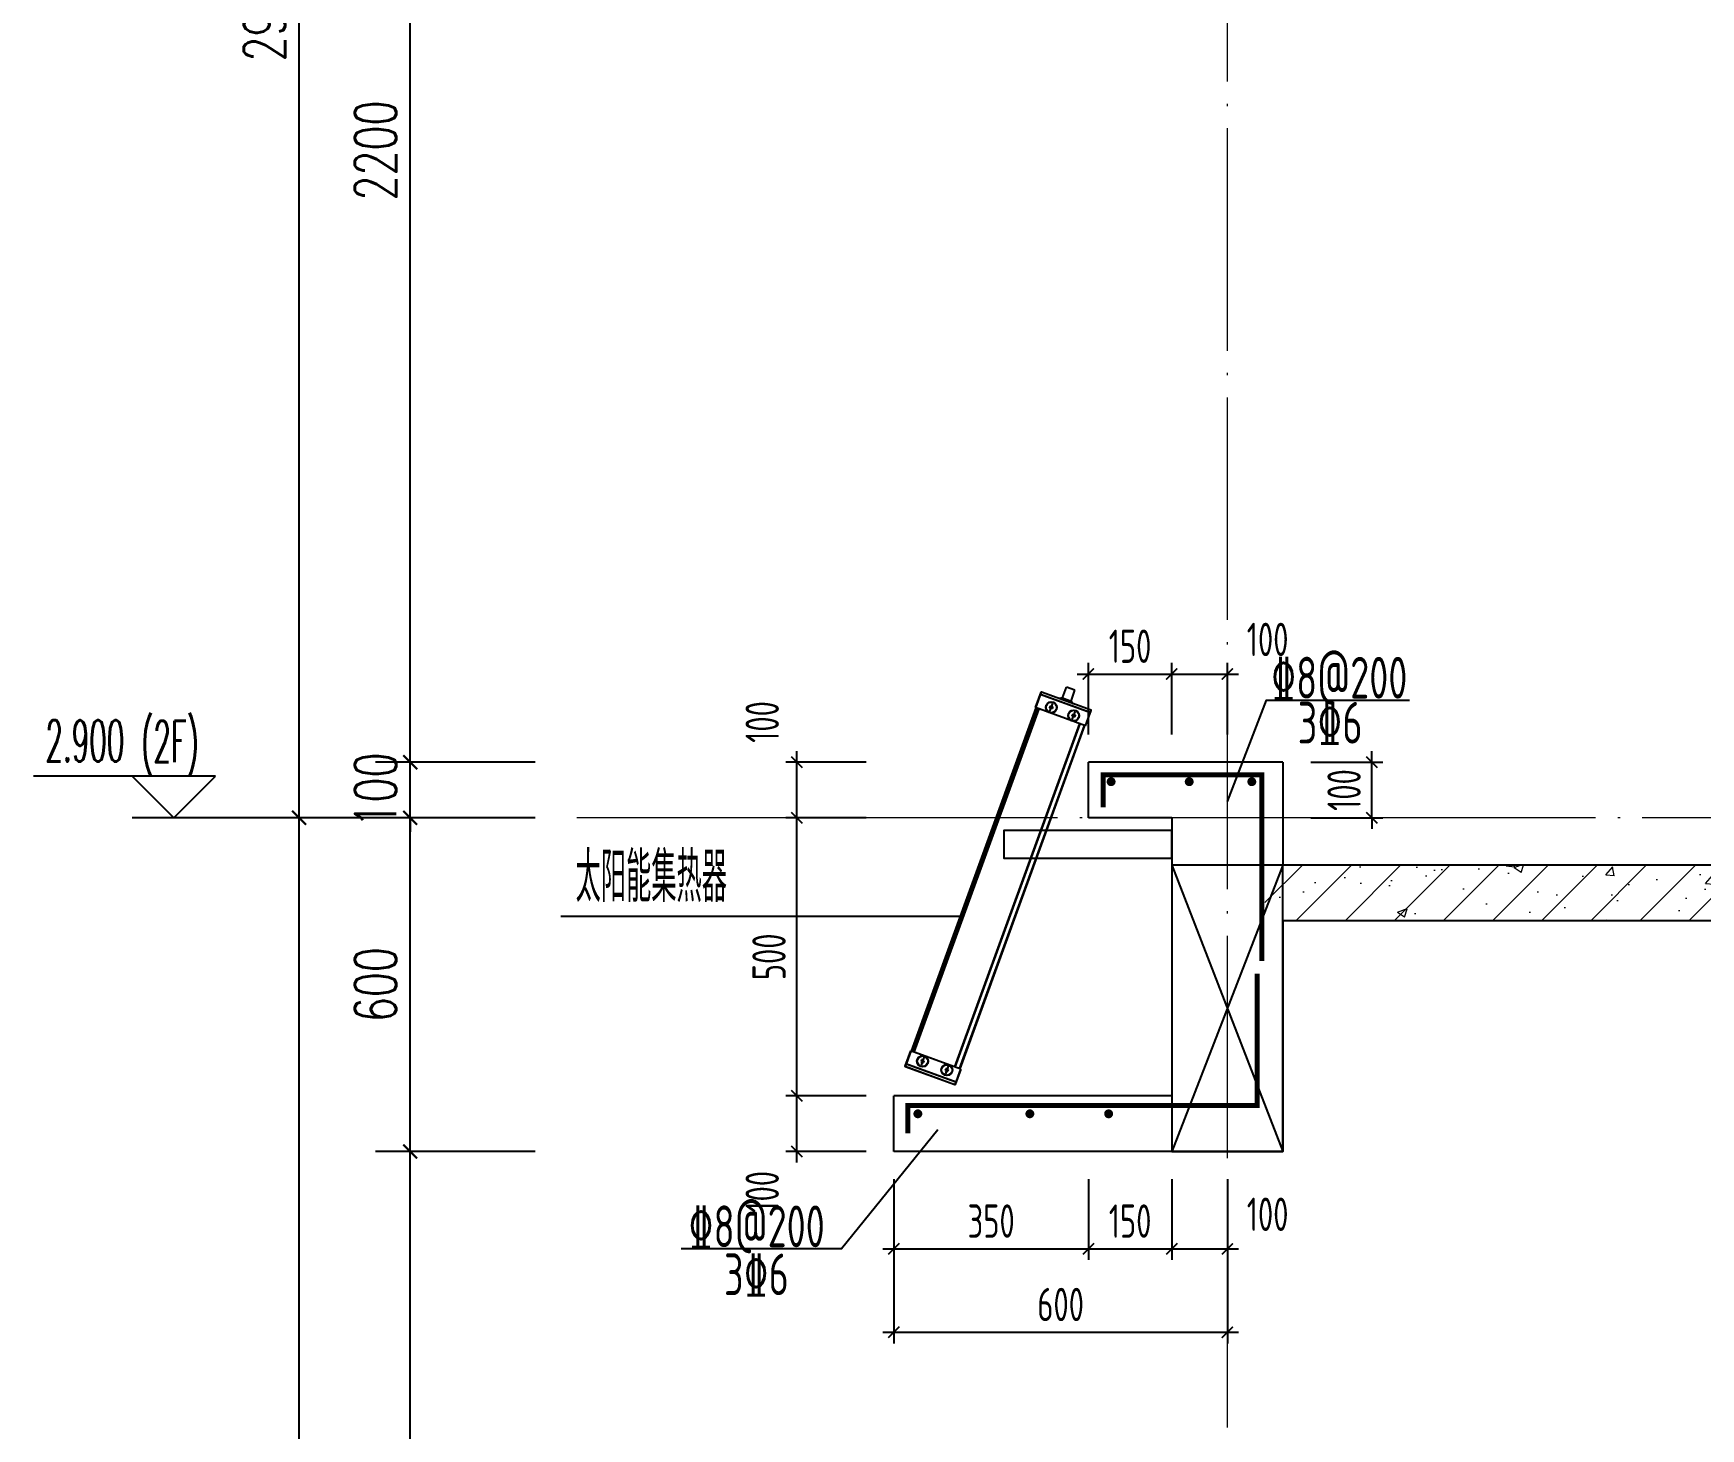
# Model space of a CAD drawing. Extents: x -812054 to 22247, y -644080 to 1003627.
# Drawn here: x -129118 to -126119, y -227866 to -225357 of the extents above; entities that cross this region are included whole.
import ezdxf

# ---------------------------------------------------------------- set-up
doc = ezdxf.new("R2010")
doc.units = 0
doc.header["$LTSCALE"] = 1000
doc.linetypes.add('DOTE', pattern=[2.42, 2, -0.2, 0.02, -0.2])
doc.layers.get('0').update_dxf_attribs({"linetype": 'CONTINUOUS'})
doc.layers.get('DEFPOINTS').update_dxf_attribs({"linetype": 'CONTINUOUS'})
for name, color, linetype in [('DIM', 2, 'CONTINUOUS'), ('DIM_ELEV', 3, 'CONTINUOUS'), ('DIM_IDEN', 67, 'CONTINUOUS'), ('PUB_DIM', 3, 'CONTINUOUS'), ('PUB_TEXT', 2, 'CONTINUOUS'), ('REIN', 6, 'CONTINUOUS'), ('S-大样-砼线', 7, 'CONTINUOUS'), ('S-引出线', 40, 'CONTINUOUS'), ('TEXT', 2, 'CONTINUOUS'), ('WALL', 5, 'CONTINUOUS'), ('实线层', 7, 'CONTINUOUS')]:
    doc.layers.add(name, color=color, linetype=linetype)
doc.layers.add('DOTE', color=19, linetype='DOTE', lineweight=9)
doc.layers.add('PUB_HATCH', color=8, linetype='CONTINUOUS', lineweight=9)
doc.styles.add('_TCH_DIM', font='SIMPLEX.shx', dxfattribs={"width": 0.7, "bigfont": 'GBCBIG.shx'})
doc.styles.add('_TCH_DIM_T3', font='SIMPLEX', dxfattribs={"width": 0.705882, "bigfont": 'GBCBIG'})
doc.styles.add('DIM_FONT_T3', font='SIMPLEX', dxfattribs={"width": 0.705882, "bigfont": 'GBCBIG'})
doc.styles.add('TSSD_DIMENSION', font='Tssdeng.shx', dxfattribs={"width": 0.7, "bigfont": 'tssdchn.shx'})
doc.styles.add('TSSD_REIN', font='tssdeng.shx', dxfattribs={"width": 0.7, "height": 300, "bigfont": 'tssdchn.shx'})
doc.dimstyles.new('_TCH_ARCH&&25', dxfattribs={"dimtxt": 74.375, "dimasz": 25, "dimexe": 62.5, "dimexo": 75, "dimgap": 25, "dimtad": 1, "dimdec": 0, "dimzin": 0, "dimdsep": 46, "dimtxsty": '_TCH_DIM_T3', "dimblk": 'ARCHTICK', "dimcen": 0.09, "dimclrt": 7, "dimazin": 0, "dimtfac": 1, "dimtdec": 0, "dimtix": 1, "dimtmove": 2, "dimatfit": 3, "dimldrblk": 'ARCHTICK', "dimfxl": 1, "dimtolj": 1, "dimtzin": 0, "dimarcsym": 0})
doc.dimstyles.new('TSSD_20_20', dxfattribs={"dimtxt": 60, "dimasz": 20, "dimexe": 20, "dimexo": 50, "dimgap": 20, "dimtad": 1, "dimdec": 0, "dimzin": 0, "dimdsep": 46, "dimtxsty": 'TSSD_DIMENSION', "dimblk": 'ARCHTICK', "dimblk1": 'ARCHTICK', "dimblk2": 'ARCHTICK', "dimcen": 0, "dimdle": 20, "dimclrt": 7, "dimadec": 0, "dimazin": 0, "dimtfac": 1, "dimtdec": 0, "dimtix": 1, "dimtmove": 2, "dimatfit": 3, "dimfxl": 1, "dimtolj": 1, "dimtzin": 0, "dimarcsym": 0})

# ---------------------------------------------------------------- blocks, each defined once
blk = doc.blocks.new('_ArchTick')
at = {"color": 0, "linetype": 'ByBlock', "const_width": 0.15}
blk.add_lwpolyline([(-0.5, -0.5), (0.5, 0.5)], dxfattribs=at)
blk = doc.blocks.new('*D2761')
at = {"layer": 'DEFPOINTS', "color": 0, "transparency": 16777216}
for p in [(-128440.3, -227367.9), (-128140.3, -227367.9), (-128140.3, -229067.9)]:
    blk.add_point(p, dxfattribs=at)
at = {"layer": 'PUB_DIM', "color": 0, "lineweight": -2, "transparency": 16777216}
for p, q in [((-128215.3, -227367.9), (-128502.8, -227367.9)), ((-128440.3, -229067.9), (-128440.3, -227367.9)), ((-128215.3, -229067.9), (-128502.8, -229067.9))]:
    blk.add_line(p, q, dxfattribs=at)
at = {"layer": 'PUB_DIM', "color": 0, "lineweight": -2, "transparency": 16777216, "xscale": 25, "yscale": 25, "zscale": 25}
for p, rotation in [((-128440.3, -227367.9), 90), ((-128440.3, -229067.9), 270)]:
    blk.add_blockref('_ArchTick', p, dxfattribs=dict(at, rotation=rotation))
at = {"layer": 'PUB_DIM', "color": 7, "transparency": 16777216, "insert": (-128502.5, -228217.9), "char_height": 74.38, "attachment_point": 5, "rotation": 90, "style": '_TCH_DIM_T3'}
blk.add_mtext('\\A1;1700', dxfattribs=at)
blk = doc.blocks.new('*D2763')
at = {"layer": 'DEFPOINTS', "color": 0, "transparency": 16777216}
for p in [(-128640.3, -226767.9), (-128140.3, -226767.9), (-128140.3, -229667.9)]:
    blk.add_point(p, dxfattribs=at)
at = {"layer": 'PUB_DIM', "color": 0, "lineweight": -2, "transparency": 16777216}
for p, q in [((-128215.3, -226767.9), (-128702.8, -226767.9)), ((-128640.3, -229667.9), (-128640.3, -226767.9)), ((-128215.3, -229667.9), (-128702.8, -229667.9))]:
    blk.add_line(p, q, dxfattribs=at)
at = {"layer": 'PUB_DIM', "color": 0, "lineweight": -2, "transparency": 16777216, "xscale": 25, "yscale": 25, "zscale": 25}
for p, rotation in [((-128640.3, -226767.9), 90), ((-128640.3, -229667.9), 270)]:
    blk.add_blockref('_ArchTick', p, dxfattribs=dict(at, rotation=rotation))
at = {"layer": 'PUB_DIM', "color": 7, "transparency": 16777216, "insert": (-128702.5, -228217.9), "char_height": 74.38, "attachment_point": 5, "rotation": 90, "style": '_TCH_DIM_T3'}
blk.add_mtext('\\A1;2900', dxfattribs=at)
blk = doc.blocks.new('A$C01192DFB')
at = {"layer": '实线层', "color": 5}
for p, q in [((-245.2, 221), (-235.1, 248.7)), ((-244.8, 220.8), (-234.5, 249)), ((-146.5, 211.5), (-236.8, 244.3)), ((-146.9, 212), (-236.2, 244.4)), ((-235.1, 248.7), (-234.7, 248.5)), ((-145.3, 216.4), (-234.6, 248.9)), ((-145.2, 216.5), (-234.5, 249)), ((-196.4, 238.3), (-189.3, 257.6)), ((-174.3, 252.1), (-189.3, 257.6)), ((-181.3, 232.8), (-174.3, 252.1)), ((-468.5, -396.9), (-243.8, 220.5)), ((-243.5, 220.4), (-468.2, -397)), ((-467.7, -397.2), (-243, 220.2)), ((-240, 219.1), (-464.7, -398.3)), ((-239.5, 218.9), (-464.2, -398.5)), ((-155, 188.2), (-245.2, 221)), ((-219.7, 220.8), (-218.7, 223.5)), ((-217.8, 218.6), (-219.7, 220.8)), ((-219.4, 214.4), (-214.3, 228.2)), ((-218.7, 223.5), (-215.9, 224)), ((-215, 219.1), (-217.8, 218.6)), ((-215.9, 224), (-214, 221.8)), ((-214, 221.8), (-215, 219.1)), ((-196.4, 238.3), (-203, 237.5)), ((-176.7, 228), (-203, 237.5)), ((-196.4, 238.3), (-181.3, 232.8)), ((-181.3, 232.8), (-176.7, 228)), ((-179, 199.7), (-174, 213.5)), ((-155.5, 188.3), (-145.2, 216.5)), ((-155, 188.2), (-144.9, 215.9)), ((-144.9, 215.9), (-145.4, 216)), ((-166, 192.2), (-390.7, -425.2)), ((-165.7, 192), (-390.4, -425.3)), ((-381.9, -428.4), (-157.2, 189)), ((-156.8, 188.8), (-381.5, -428.6)), ((-381.1, -428.7), (-156.4, 188.7)), ((-179.3, 206.1), (-178.4, 208.8)), ((-177.5, 203.9), (-179.3, 206.1)), ((-178.4, 208.8), (-175.5, 209.3)), ((-174.6, 204.4), (-177.5, 203.9)), ((-175.5, 209.3), (-173.7, 207.1)), ((-173.7, 207.1), (-174.6, 204.4)), ((-469.9, -396.4), (-480, -424.1)), ((-469.5, -396.6), (-479.7, -424.8)), ((-388.2, -452.5), (-478.4, -419.7)), ((-379.7, -429.2), (-469.9, -396.4)), ((-379.7, -429.2), (-468, -397.1)), ((-450.2, -412.7), (-451.2, -415.4)), ((-451.2, -415.4), (-449.4, -417.6)), ((-445.9, -408), (-450.9, -421.8)), ((-447.4, -412.2), (-450.2, -412.7)), ((-449.4, -417.6), (-446.5, -417.1)), ((-445.5, -414.4), (-447.4, -412.2)), ((-446.5, -417.1), (-445.5, -414.4)), ((-480, -424.1), (-479.6, -424.3)), ((-390.4, -457.1), (-479.7, -424.6)), ((-390.5, -457.2), (-479.7, -424.8)), ((-388.8, -452.7), (-478.1, -420.2)), ((-406.6, -428.6), (-407.6, -431.3)), ((-407.6, -431.3), (-405.7, -433.5)), ((-402.2, -423.9), (-407.2, -437.7)), ((-403.7, -428.1), (-406.6, -428.6)), ((-405.7, -433.5), (-402.9, -433)), ((-401.9, -430.3), (-403.7, -428.1)), ((-402.9, -433), (-401.9, -430.3)), ((-380.2, -429.1), (-390.5, -457.2)), ((-379.7, -429.2), (-389.8, -456.9)), ((-389.8, -456.9), (-390.3, -456.8))]:
    blk.add_line(p, q, dxfattribs=at)
for points in [[(-236.8, 244.3), (-236.7, 244.4), (-236.5, 244.5), (-236.4, 244.5), (-236.2, 244.4)], [(-146.5, 211.5), (-146.5, 211.6), (-146.6, 211.7), (-146.7, 211.9), (-146.9, 212)], [(-478.4, -419.7), (-478.4, -419.8), (-478.4, -420), (-478.2, -420.1), (-478.1, -420.2)], [(-388.2, -452.5), (-388.3, -452.6), (-388.4, -452.7), (-388.6, -452.7), (-388.8, -452.7)]]:
    blk.add_lwpolyline(points, dxfattribs=at)
blk.add_lwpolyline([(0, 0), (-302.4, 0), (-302.4, -49.7), (0, -49.7)], close=True, dxfattribs=at)
for centre, radius in [((-216.8, 221.3), 10), ((-216.8, 221.3), 9.5), ((-176.5, 206.6), 10), ((-176.5, 206.6), 9.5), ((-448.4, -414.9), 10), ((-448.4, -414.9), 9.5), ((-404.7, -430.8), 10), ((-404.7, -430.8), 9.5)]:
    blk.add_circle(centre, radius, dxfattribs=at)
for centre, start, end in [((-234.7, 248.5), 70, 160), ((-145.4, 216), 340, 70), ((-479.6, -424.3), 160, 250), ((-390.3, -456.8), 250, 340)]:
    blk.add_arc(centre, 0.5, start, end, dxfattribs=at)
blk = doc.blocks.new('*D2956')
at = {"layer": 'DEFPOINTS', "color": 0, "transparency": 16777216}
for p in [(-127570.2, -227367.9), (-126970.1, -227367.9), (-126970.1, -227693)]:
    blk.add_point(p, dxfattribs=at)
at = {"layer": 'DIM', "color": 0, "lineweight": -2, "transparency": 16777216}
for p, q in [((-127570.2, -227417.9), (-127570.2, -227713)), ((-126970.1, -227417.9), (-126970.1, -227713)), ((-127590.2, -227693), (-126950.1, -227693))]:
    blk.add_line(p, q, dxfattribs=at)
at = {"layer": 'DIM', "color": 0, "lineweight": -2, "transparency": 16777216, "xscale": 20, "yscale": 20, "zscale": 20, "rotation": 180}
blk.add_blockref('_ArchTick', (-127570.2, -227693), dxfattribs=at)
at = {"layer": 'DIM', "color": 0, "lineweight": -2, "transparency": 16777216, "xscale": 20, "yscale": 20, "zscale": 20}
blk.add_blockref('_ArchTick', (-126970.1, -227693), dxfattribs=at)
at = {"layer": 'DIM', "color": 7, "transparency": 16777216, "insert": (-127270.1, -227643), "char_height": 60, "attachment_point": 5, "style": 'TSSD_DIMENSION'}
blk.add_mtext('\\A1;600', dxfattribs=at)
blk = doc.blocks.new('*D2957')
at = {"layer": 'DEFPOINTS', "color": 0, "transparency": 16777216}
for p in [(-127570.2, -227367.9), (-127220.1, -227367.9), (-127220.1, -227543)]:
    blk.add_point(p, dxfattribs=at)
at = {"layer": 'DIM', "color": 0, "lineweight": -2, "transparency": 16777216}
for p, q in [((-127570.2, -227417.9), (-127570.2, -227563)), ((-127220.1, -227417.9), (-127220.1, -227563)), ((-127590.2, -227543), (-127200.1, -227543))]:
    blk.add_line(p, q, dxfattribs=at)
at = {"layer": 'DIM', "color": 0, "lineweight": -2, "transparency": 16777216, "xscale": 20, "yscale": 20, "zscale": 20, "rotation": 180}
blk.add_blockref('_ArchTick', (-127570.2, -227543), dxfattribs=at)
at = {"layer": 'DIM', "color": 0, "lineweight": -2, "transparency": 16777216, "xscale": 20, "yscale": 20, "zscale": 20}
blk.add_blockref('_ArchTick', (-127220.1, -227543), dxfattribs=at)
at = {"layer": 'DIM', "color": 7, "transparency": 16777216, "insert": (-127395.1, -227493), "char_height": 60, "attachment_point": 5, "style": 'TSSD_DIMENSION'}
blk.add_mtext('\\A1;350', dxfattribs=at)
blk = doc.blocks.new('*D2958')
at = {"layer": 'DEFPOINTS', "color": 0, "transparency": 16777216}
for p in [(-127220.1, -227367.9), (-127070.1, -227367.9), (-127070.1, -227543)]:
    blk.add_point(p, dxfattribs=at)
at = {"layer": 'DIM', "color": 0, "lineweight": -2, "transparency": 16777216}
for p, q in [((-127220.1, -227417.9), (-127220.1, -227563)), ((-127070.1, -227417.9), (-127070.1, -227563)), ((-127240.1, -227543), (-127050.1, -227543))]:
    blk.add_line(p, q, dxfattribs=at)
at = {"layer": 'DIM', "color": 0, "lineweight": -2, "transparency": 16777216, "xscale": 20, "yscale": 20, "zscale": 20, "rotation": 180}
blk.add_blockref('_ArchTick', (-127220.1, -227543), dxfattribs=at)
at = {"layer": 'DIM', "color": 0, "lineweight": -2, "transparency": 16777216, "xscale": 20, "yscale": 20, "zscale": 20}
blk.add_blockref('_ArchTick', (-127070.1, -227543), dxfattribs=at)
at = {"layer": 'DIM', "color": 7, "transparency": 16777216, "insert": (-127145.1, -227493), "char_height": 60, "attachment_point": 5, "style": 'TSSD_DIMENSION'}
blk.add_mtext('\\A1;150', dxfattribs=at)
blk = doc.blocks.new('*D2959')
at = {"layer": 'DEFPOINTS', "color": 0, "transparency": 16777216}
for p in [(-127070.1, -227367.9), (-126970.1, -227367.9), (-126970.1, -227543)]:
    blk.add_point(p, dxfattribs=at)
at = {"layer": 'DIM', "color": 0, "lineweight": -2, "transparency": 16777216}
for p, q in [((-127070.1, -227417.9), (-127070.1, -227563)), ((-126970.1, -227417.9), (-126970.1, -227563)), ((-127090.1, -227543), (-126950.1, -227543))]:
    blk.add_line(p, q, dxfattribs=at)
at = {"layer": 'DIM', "color": 0, "lineweight": -2, "transparency": 16777216, "xscale": 20, "yscale": 20, "zscale": 20, "rotation": 180}
blk.add_blockref('_ArchTick', (-127070.1, -227543), dxfattribs=at)
at = {"layer": 'DIM', "color": 0, "lineweight": -2, "transparency": 16777216, "xscale": 20, "yscale": 20, "zscale": 20}
blk.add_blockref('_ArchTick', (-126970.1, -227543), dxfattribs=at)
at = {"layer": 'DIM', "color": 7, "transparency": 16777216, "insert": (-126897.7, -227480.8), "char_height": 60, "attachment_point": 5, "style": 'TSSD_DIMENSION'}
blk.add_mtext('\\A1;100', dxfattribs=at)
blk = doc.blocks.new('*D2962')
at = {"layer": 'DEFPOINTS', "color": 0, "transparency": 16777216}
for p in [(-127070.2, -226509.3), (-127220.2, -226667.9), (-127070.2, -226667.9)]:
    blk.add_point(p, dxfattribs=at)
at = {"layer": 'DIM', "color": 0, "lineweight": -2, "transparency": 16777216}
for p, q in [((-127220.2, -226617.9), (-127220.2, -226489.3)), ((-127070.2, -226617.9), (-127070.2, -226489.3)), ((-127240.2, -226509.3), (-127050.2, -226509.3))]:
    blk.add_line(p, q, dxfattribs=at)
at = {"layer": 'DIM', "color": 0, "lineweight": -2, "transparency": 16777216, "xscale": 20, "yscale": 20, "zscale": 20, "rotation": 180}
blk.add_blockref('_ArchTick', (-127220.2, -226509.3), dxfattribs=at)
at = {"layer": 'DIM', "color": 0, "lineweight": -2, "transparency": 16777216, "xscale": 20, "yscale": 20, "zscale": 20}
blk.add_blockref('_ArchTick', (-127070.2, -226509.3), dxfattribs=at)
at = {"layer": 'DIM', "color": 7, "transparency": 16777216, "insert": (-127145.2, -226459.3), "char_height": 60, "attachment_point": 5, "style": 'TSSD_DIMENSION'}
blk.add_mtext('\\A1;150', dxfattribs=at)
blk = doc.blocks.new('*D2963')
at = {"layer": 'DEFPOINTS', "color": 0, "transparency": 16777216}
for p in [(-126970.2, -226509.3), (-127070.2, -226667.9), (-126970.2, -226667.9)]:
    blk.add_point(p, dxfattribs=at)
at = {"layer": 'DIM', "color": 0, "lineweight": -2, "transparency": 16777216}
for p, q in [((-127070.2, -226617.9), (-127070.2, -226489.3)), ((-126970.2, -226617.9), (-126970.2, -226489.3)), ((-127090.2, -226509.3), (-126950.2, -226509.3))]:
    blk.add_line(p, q, dxfattribs=at)
at = {"layer": 'DIM', "color": 0, "lineweight": -2, "transparency": 16777216, "xscale": 20, "yscale": 20, "zscale": 20, "rotation": 180}
blk.add_blockref('_ArchTick', (-127070.2, -226509.3), dxfattribs=at)
at = {"layer": 'DIM', "color": 0, "lineweight": -2, "transparency": 16777216, "xscale": 20, "yscale": 20, "zscale": 20}
blk.add_blockref('_ArchTick', (-126970.2, -226509.3), dxfattribs=at)
at = {"layer": 'DIM', "color": 7, "transparency": 16777216, "insert": (-126897.7, -226447.1), "char_height": 60, "attachment_point": 5, "style": 'TSSD_DIMENSION'}
blk.add_mtext('\\A1;100', dxfattribs=at)
blk = doc.blocks.new('*D2964')
at = {"layer": 'DEFPOINTS', "color": 0, "transparency": 16777216}
for p in [(-126870.2, -226667.9), (-126710.2, -226667.9), (-126870.2, -226767.9)]:
    blk.add_point(p, dxfattribs=at)
at = {"layer": 'DIM', "color": 0, "lineweight": -2, "transparency": 16777216}
for p, q in [((-126710.2, -226667.9), (-126710.2, -226647.9)), ((-126820.2, -226667.9), (-126690.2, -226667.9)), ((-126710.2, -226767.9), (-126710.2, -226667.9)), ((-126820.2, -226767.9), (-126690.2, -226767.9)), ((-126710.2, -226767.9), (-126710.2, -226787.9))]:
    blk.add_line(p, q, dxfattribs=at)
at = {"layer": 'DIM', "color": 0, "lineweight": -2, "transparency": 16777216, "xscale": 20, "yscale": 20, "zscale": 20}
for p, rotation in [((-126710.2, -226667.9), 270), ((-126710.2, -226767.9), 90)]:
    blk.add_blockref('_ArchTick', p, dxfattribs=dict(at, rotation=rotation))
at = {"layer": 'DIM', "color": 7, "transparency": 16777216, "insert": (-126760.2, -226717.9), "char_height": 60, "attachment_point": 5, "rotation": 90, "style": 'TSSD_DIMENSION'}
blk.add_mtext('\\A1;100', dxfattribs=at)
blk = doc.blocks.new('*D2965')
at = {"layer": 'DEFPOINTS', "color": 0, "transparency": 16777216}
for p in [(-127744.8, -226667.9), (-127570.2, -226667.9), (-127570.2, -226767.9)]:
    blk.add_point(p, dxfattribs=at)
at = {"layer": 'DIM', "color": 0, "lineweight": -2, "transparency": 16777216}
for p, q in [((-127744.8, -226787.9), (-127744.8, -226647.9)), ((-127620.2, -226667.9), (-127764.8, -226667.9)), ((-127620.2, -226767.9), (-127764.8, -226767.9))]:
    blk.add_line(p, q, dxfattribs=at)
at = {"layer": 'DIM', "color": 0, "lineweight": -2, "transparency": 16777216, "xscale": 20, "yscale": 20, "zscale": 20}
for p, rotation in [((-127744.8, -226667.9), 90), ((-127744.8, -226767.9), 270)]:
    blk.add_blockref('_ArchTick', p, dxfattribs=dict(at, rotation=rotation))
at = {"layer": 'DIM', "color": 7, "transparency": 16777216, "insert": (-127807, -226595.5), "char_height": 60, "attachment_point": 5, "rotation": 90, "style": 'TSSD_DIMENSION'}
blk.add_mtext('\\A1;100', dxfattribs=at)
blk = doc.blocks.new('*D2966')
at = {"layer": 'DEFPOINTS', "color": 0, "transparency": 16777216}
for p in [(-127744.8, -226767.9), (-127570.2, -226767.9), (-127570.2, -227267.9)]:
    blk.add_point(p, dxfattribs=at)
at = {"layer": 'DIM', "color": 0, "lineweight": -2, "transparency": 16777216}
for p, q in [((-127620.2, -226767.9), (-127764.8, -226767.9)), ((-127744.8, -227287.9), (-127744.8, -226747.9)), ((-127620.2, -227267.9), (-127764.8, -227267.9))]:
    blk.add_line(p, q, dxfattribs=at)
at = {"layer": 'DIM', "color": 0, "lineweight": -2, "transparency": 16777216, "xscale": 20, "yscale": 20, "zscale": 20}
for p, rotation in [((-127744.8, -226767.9), 90), ((-127744.8, -227267.9), 270)]:
    blk.add_blockref('_ArchTick', p, dxfattribs=dict(at, rotation=rotation))
at = {"layer": 'DIM', "color": 7, "transparency": 16777216, "insert": (-127794.8, -227017.9), "char_height": 60, "attachment_point": 5, "rotation": 90, "style": 'TSSD_DIMENSION'}
blk.add_mtext('\\A1;500', dxfattribs=at)
blk = doc.blocks.new('*D2967')
at = {"layer": 'DEFPOINTS', "color": 0, "transparency": 16777216}
for p in [(-127744.8, -227267.9), (-127570.2, -227267.9), (-127570.2, -227367.9)]:
    blk.add_point(p, dxfattribs=at)
at = {"layer": 'DIM', "color": 0, "lineweight": -2, "transparency": 16777216}
for p, q in [((-127744.8, -227387.9), (-127744.8, -227247.9)), ((-127620.2, -227267.9), (-127764.8, -227267.9)), ((-127620.2, -227367.9), (-127764.8, -227367.9))]:
    blk.add_line(p, q, dxfattribs=at)
at = {"layer": 'DIM', "color": 0, "lineweight": -2, "transparency": 16777216, "xscale": 20, "yscale": 20, "zscale": 20}
for p, rotation in [((-127744.8, -227267.9), 90), ((-127744.8, -227367.9), 270)]:
    blk.add_blockref('_ArchTick', p, dxfattribs=dict(at, rotation=rotation))
at = {"layer": 'DIM', "color": 7, "transparency": 16777216, "insert": (-127807, -227440.3), "char_height": 60, "attachment_point": 5, "rotation": 90, "style": 'TSSD_DIMENSION'}
blk.add_mtext('\\A1;100', dxfattribs=at)
blk = doc.blocks.new('*D3004')
at = {"layer": 'DEFPOINTS', "color": 0, "transparency": 16777216}
for p in [(-128440.3, -226767.9), (-128140.3, -226767.9), (-128140.3, -227367.9)]:
    blk.add_point(p, dxfattribs=at)
at = {"layer": 'PUB_DIM', "color": 0, "lineweight": -2, "transparency": 16777216}
for p, q in [((-128215.3, -226767.9), (-128502.8, -226767.9)), ((-128440.3, -227367.9), (-128440.3, -226767.9)), ((-128215.3, -227367.9), (-128502.8, -227367.9))]:
    blk.add_line(p, q, dxfattribs=at)
at = {"layer": 'PUB_DIM', "color": 0, "lineweight": -2, "transparency": 16777216, "xscale": 25, "yscale": 25, "zscale": 25}
for p, rotation in [((-128440.3, -226767.9), 90), ((-128440.3, -227367.9), 270)]:
    blk.add_blockref('_ArchTick', p, dxfattribs=dict(at, rotation=rotation))
at = {"layer": 'PUB_DIM', "color": 7, "transparency": 16777216, "insert": (-128502.5, -227067.9), "char_height": 74.38, "attachment_point": 5, "rotation": 90, "style": '_TCH_DIM_T3'}
blk.add_mtext('\\A1;600', dxfattribs=at)
blk = doc.blocks.new('*D3005')
at = {"layer": 'DEFPOINTS', "color": 0, "transparency": 16777216}
for p in [(-128440.3, -226667.9), (-128140.3, -226667.9), (-128140.3, -226767.9)]:
    blk.add_point(p, dxfattribs=at)
at = {"layer": 'PUB_DIM', "color": 0, "lineweight": -2, "transparency": 16777216}
for p, q in [((-128440.3, -226667.9), (-128440.3, -226642.9)), ((-128215.3, -226667.9), (-128502.8, -226667.9)), ((-128440.3, -226767.9), (-128440.3, -226667.9)), ((-128215.3, -226767.9), (-128502.8, -226767.9)), ((-128440.3, -226767.9), (-128440.3, -226792.9))]:
    blk.add_line(p, q, dxfattribs=at)
at = {"layer": 'PUB_DIM', "color": 0, "lineweight": -2, "transparency": 16777216, "xscale": 25, "yscale": 25, "zscale": 25}
for p, rotation in [((-128440.3, -226667.9), 270), ((-128440.3, -226767.9), 90)]:
    blk.add_blockref('_ArchTick', p, dxfattribs=dict(at, rotation=rotation))
at = {"layer": 'PUB_DIM', "color": 7, "transparency": 16777216, "insert": (-128502.5, -226717.9), "char_height": 74.38, "attachment_point": 5, "rotation": 90, "style": '_TCH_DIM_T3'}
blk.add_mtext('\\A1;100', dxfattribs=at)
blk = doc.blocks.new('*D3006')
at = {"layer": 'DEFPOINTS', "color": 0, "transparency": 16777216}
for p in [(-128440.3, -224467.9), (-128140.3, -224467.9), (-128140.3, -226667.9)]:
    blk.add_point(p, dxfattribs=at)
at = {"layer": 'PUB_DIM', "color": 0, "lineweight": -2, "transparency": 16777216}
for p, q in [((-128215.3, -224467.9), (-128502.8, -224467.9)), ((-128440.3, -226667.9), (-128440.3, -224467.9)), ((-128215.3, -226667.9), (-128502.8, -226667.9))]:
    blk.add_line(p, q, dxfattribs=at)
at = {"layer": 'PUB_DIM', "color": 0, "lineweight": -2, "transparency": 16777216, "xscale": 25, "yscale": 25, "zscale": 25}
for p, rotation in [((-128440.3, -224467.9), 90), ((-128440.3, -226667.9), 270)]:
    blk.add_blockref('_ArchTick', p, dxfattribs=dict(at, rotation=rotation))
at = {"layer": 'PUB_DIM', "color": 7, "transparency": 16777216, "insert": (-128502.5, -225567.9), "char_height": 74.38, "attachment_point": 5, "rotation": 90, "style": '_TCH_DIM_T3'}
blk.add_mtext('\\A1;2200', dxfattribs=at)
blk = doc.blocks.new('*D3021')
at = {"layer": 'DEFPOINTS', "color": 0, "transparency": 16777216}
for p in [(-128640.3, -223867.9), (-128140.3, -223867.9), (-128140.3, -226767.9)]:
    blk.add_point(p, dxfattribs=at)
at = {"layer": 'PUB_DIM', "color": 0, "lineweight": -2, "transparency": 16777216}
for p, q in [((-128215.3, -223867.9), (-128702.8, -223867.9)), ((-128640.3, -226767.9), (-128640.3, -223867.9)), ((-128215.3, -226767.9), (-128702.8, -226767.9))]:
    blk.add_line(p, q, dxfattribs=at)
at = {"layer": 'PUB_DIM', "color": 0, "lineweight": -2, "transparency": 16777216, "xscale": 25, "yscale": 25, "zscale": 25}
for p, rotation in [((-128640.3, -223867.9), 90), ((-128640.3, -226767.9), 270)]:
    blk.add_blockref('_ArchTick', p, dxfattribs=dict(at, rotation=rotation))
at = {"layer": 'PUB_DIM', "color": 7, "transparency": 16777216, "insert": (-128702.5, -225317.9), "char_height": 74.38, "attachment_point": 5, "rotation": 90, "style": '_TCH_DIM_T3'}
blk.add_mtext('\\A1;2900', dxfattribs=at)
blk = doc.blocks.new('A$C6EAB53B2')
at = {"layer": 'REIN'}
blk.add_lwpolyline([(818.6, 871.6, 9, 9, 0), (818.6, 929.8, 9, 9, 0), (1104.4, 929.8, 9, 9, 0), (1104.4, 595.1, 9, 9, 0)], format="xyseb", dxfattribs=at)
at = {"layer": 'REIN', "const_width": 8}
for points in [[(829.1, 917.5, 1), (837.1, 917.5, 1)], [(969.6, 917.5, 1), (977.6, 917.5, 1)], [(1082.2, 917.5, 1), (1090.2, 917.5, 1)], [(481.4, 320.3, 1), (489.4, 320.3, 1)], [(682.9, 320.3, 1), (690.9, 320.3, 1)], [(824.6, 320.3, 1), (832.6, 320.3, 1)]]:
    blk.add_lwpolyline(points, format="xyb", close=True, dxfattribs=at)
at = {"layer": 'REIN', "const_width": 9}
blk.add_lwpolyline([(467.5, 285.1), (467.5, 335.4), (1096.1, 335.4), (1096.1, 572.3)], dxfattribs=at)
at = {"layer": 'S-大样-砼线'}
for p, q in [((942.2, 767.5), (1142.2, 252.5)), ((1142.2, 767.5), (942.2, 252.5))]:
    blk.add_line(p, q, dxfattribs=at)
blk.add_lwpolyline([(1142.2, 767.5), (942.2, 767.5), (942.2, 252.5), (1142.2, 252.5)], close=True, dxfattribs=at)
at = {"layer": 'S-引出线'}
for points in [[(1042.2, 882.2), (1112.8, 1064.4), (1369.8, 1064.4)], [(521.6, 291.2), (347.8, 77.8), (59.4, 77.8)]]:
    blk.add_lwpolyline(points, dxfattribs=at)
at = {"layer": 'TEXT', "style": 'TSSD_REIN', "width": 0.7}
for s, p in [('%%1328@200', (1121, 1067)), ('3%%1326', (1168.9, 986.1)), ('%%1328@200', (72.9, 80.4)), ('3%%1326', (136.7, -5.8))]:
    blk.add_text(s, height=75, rotation=0, dxfattribs=at).set_placement(p)
blk = doc.blocks.new('20210809.02270736')
at = {"layer": 'TEXT'}
blk.add_blockref('A$C6EAB53B2', (87095.1, 66580.9), dxfattribs=at)
blk = doc.blocks.new('20210902.15310664')
at = {"layer": 'DOTE', "color": 1, "linetype": 'DOTE', "ltscale": 0.2}
for p, q in [((85057.8, -133245.9), (85057.8, -113645.9)), ((87656.3, -129245.9), (83887.6, -129245.9))]:
    blk.add_line(p, q, dxfattribs=at)

msp = doc.modelspace()

# ---------------------------------------------------------------- hatches: boundary and pattern name
at = {"layer": 'PUB_HATCH'}
h = msp.add_hatch(dxfattribs=at)
h.set_pattern_fill('钢筋混凝土', color=256, scale=25, style=0)
h.set_pattern_definition([(45, (-700045.335, -61224.87), (-44.194174, 44.194174), []), (50, (-700045.33, -61224.87), (179.315046, -15.688034), [18.75, -206.25]), (355, (-700045.33, -61224.87), (-34.687833, 188.048033), [15, -165]), (100.4514, (-700030.4, -61226.18), (144.627345, 172.359886), [15.93505, -175.28553]), (46.1842, (-700045.33, -61174.87), (266.81026, -41.37975), [28.125, -309.375]), (96.6356, (-700023.1, -61178.32), (233.66568, 243.52947), [23.90257, -262.92825]), (351.1842, (-700045.33, -61174.87), (233.66549, 243.52965), [22.5, -247.5]), (21, (-700020.33, -61187.37), (149.226763, -100.654723), [18.75, -206.25]), (326, (-700020.33, -61187.37), (60.828833, 181.28751), [15, -165]), (71.4514, (-700007.9, -61195.76), (210.055657, 80.632624), [15.93505, -175.28553]), (37.5, (-700045.335, -61224.87), (3.039964, 83.2234635), [0, -163, 0, -167.5, 0, -165.625]), (7.5, (-700045.335, -61224.87), (65.767384, 98.602928), [0, -95.5, 0, -159.25, 0, -63.125]), (327.5, (-700101.085, -61224.87), (133.455609, -5.638718), [0, -62.5, 0, -195, 0, -258.75]), (317.5, (-700126.08, -61224.87), (145.796542, 25.026246), [0, -81.25, 0, -129.5, 0, -183.75])])
h.paths.add_polyline_path([(-124371.63, -226852.9), (-126870.15, -226852.9), (-126936.82, -226886.23), (-126870.15, -226952.9), (-124371.63, -226952.9)])

# ---------------------------------------------------------------- linework, layer by layer
at = {"layer": 'DIM_ELEV'}
for p, q in [((-128790.35, -226692.9), (-129118.35, -226692.9)), ((-128865.35, -226767.9), (-128940.35, -226692.9)), ((-128865.35, -226767.9), (-128790.35, -226692.9)), ((-128440.35, -226767.9), (-128940.35, -226767.9))]:
    msp.add_line(p, q, dxfattribs=at)
at = {"layer": 'DIM_IDEN'}
for p, q in [((-127631.63, -226945.41), (-128169.07, -226945.41)), ((-127450.55, -226945.41), (-127631.63, -226945.41))]:
    msp.add_line(p, q, dxfattribs=at)
at = {"layer": 'WALL'}
for p, q in [((-126870.15, -226667.9), (-127220.15, -226667.9)), ((-127220.15, -226767.9), (-127220.15, -226667.9)), ((-126870.15, -226667.9), (-126870.15, -226852.9)), ((-127070.15, -226767.9), (-127220.15, -226767.9)), ((-127070.15, -226767.9), (-127070.15, -226852.9)), ((-127070.15, -226852.9), (-127070.15, -227267.9)), ((-124371.63, -226852.9), (-126870.15, -226852.9)), ((-124371.63, -226952.9), (-126870.15, -226952.9)), ((-126870.15, -226952.9), (-126870.15, -227367.9)), ((-127070.15, -227267.9), (-127570.15, -227267.9)), ((-127570.15, -227367.9), (-127570.15, -227267.9)), ((-126870.15, -227367.9), (-127570.15, -227367.9))]:
    msp.add_line(p, q, dxfattribs=at)

# ---------------------------------------------------------------- block references
msp.add_blockref('A$C01192DFB', (-127070.15, -226790.65))
at = {"layer": 'DOTE'}
msp.add_blockref('20210902.15310664', (-212027.92, -97522.01), dxfattribs=at)
at = {"layer": 'REIN'}
msp.add_blockref('20210809.02270736', (-215107.5, -294201.33), dxfattribs=at)

# ---------------------------------------------------------------- texts
at = {"layer": 'PUB_TEXT'}
for s, height, style, width, p in [('2.900', 74.375, '_TCH_DIM', 0.494118, (-129096.45, -226666.65)), ('(2F)', 74.375, '_TCH_DIM', 0.494118, (-128924.3, -226667.88)), ('太阳能集热器', 89.362, 'DIM_FONT_T3', 0.705882, (-128142.82, -226919.16))]:
    msp.add_text(s, height=height, dxfattribs=dict(at, style=style, width=width)).set_placement(p)

# ---------------------------------------------------------------- dimensions: what is measured, and where the dimension line sits
at = {"layer": 'DIM'}
for base, p1, p2, angle, picture, middle in [((-126970.15, -226509.31), (-127070.15, -226667.9), (-126970.15, -226667.9), 360, '*D2963', (-126897.74, -226447.13)), ((-127744.76, -226667.9), (-127570.15, -226767.9), (-127570.15, -226667.9), 90, '*D2965', (-127806.95, -226595.48)), ((-127744.76, -227267.9), (-127570.15, -227367.9), (-127570.15, -227267.9), 90, '*D2967', (-127806.95, -227440.32)), ((-126970.12, -227542.96), (-127070.12, -227367.9), (-126970.12, -227367.9), 0, '*D2959', (-126897.71, -227480.77))]:
    dim = msp.add_linear_dim(base=base, p1=p1, p2=p2, angle=angle, dimstyle='TSSD_20_20', dxfattribs=at)
    dim.commit()
    dim.dimension.update_dxf_attribs({"geometry": picture, "text_midpoint": middle, "dimtype": 161})
for p1, p2, distance, picture, middle in [((-127220.15, -226667.9), (-127070.15, -226667.9), 158.59, '*D2962', (-127145.15, -226459.31)), ((-126870.15, -226767.9), (-126870.15, -226667.9), -160, '*D2964', (-126760.15, -226717.9)), ((-127570.15, -227267.9), (-127570.15, -226767.9), 174.61, '*D2966', (-127794.76, -227017.9)), ((-127570.15, -227367.9), (-126970.12, -227367.9), -325.06, '*D2956', (-127270.14, -227642.96)), ((-127570.15, -227367.9), (-127220.12, -227367.9), -175.06, '*D2957', (-127395.14, -227492.96)), ((-127220.12, -227367.9), (-127070.12, -227367.9), -175.06, '*D2958', (-127145.12, -227492.96))]:
    dim = msp.add_aligned_dim(p1=p1, p2=p2, distance=distance, dimstyle='TSSD_20_20', dxfattribs=at)
    dim.commit()
    dim.dimension.update_dxf_attribs({"geometry": picture, "text_midpoint": middle})
at = {"layer": 'PUB_DIM'}
for p1, p2, distance, picture, middle in [((-128140.35, -226767.9), (-128140.35, -223867.9), 500, '*D3021', (-128702.54, -225317.9)), ((-128140.35, -226667.9), (-128140.35, -224467.9), 300, '*D3006', (-128502.54, -225567.9)), ((-128140.35, -226767.9), (-128140.35, -226667.9), 300, '*D3005', (-128502.54, -226717.9)), ((-128140.35, -229667.9), (-128140.35, -226767.9), 500, '*D2763', (-128702.54, -228217.9)), ((-128140.35, -227367.9), (-128140.35, -226767.9), 300, '*D3004', (-128502.54, -227067.9)), ((-128140.35, -229067.9), (-128140.35, -227367.9), 300, '*D2761', (-128502.54, -228217.9))]:
    dim = msp.add_aligned_dim(p1=p1, p2=p2, distance=distance, dimstyle='_TCH_ARCH&&25', dxfattribs=at)
    dim.commit()
    dim.dimension.update_dxf_attribs({"geometry": picture, "text_midpoint": middle})

doc.saveas('drawing.dxf')
